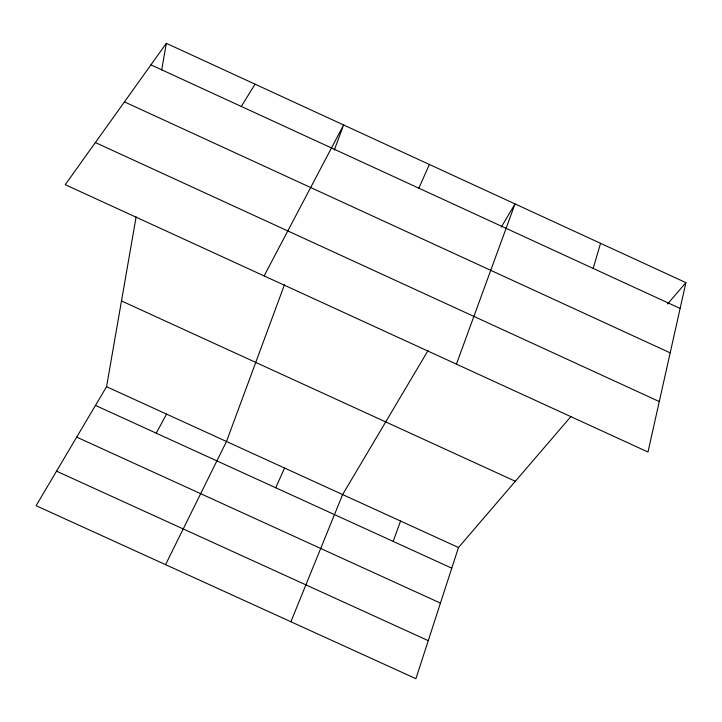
<?xml version="1.0" encoding="UTF-8"?>
<svg xmlns="http://www.w3.org/2000/svg" width="722" height="722" viewBox="0 0 722 722"><rect width="100%" height="100%" fill="white"/><g stroke="black" fill="none" stroke-linecap="round" stroke-linejoin="round"><path stroke-width="1.08" d="M571.039 416.404L458.479 547.511L415.917 678.689L36.1 505.689L106.558 386.694L136.124 216.871M161.701 69.944L166.34 43.311L685.9 282.627L647.986 452.026L65.242 184.679L166.34 43.311M593.186 268.431L600.542 243.305M456.421 364.132L515.03 203.92L501.276 227.105M393.156 541.392L400.584 521.058M284.531 284.594L226.482 441.494L165.555 564.649M334.241 150.212L343.591 124.951L264.126 275.912M290.894 621.741L342.616 494.57L428.101 350.459M418.859 188.189L429.382 164.472M275.714 487.756L284.585 468.046M156.214 433.173L166.556 414.112M241.283 106.441L255.047 84.167M667.552 303.998L685.9 282.627M106.558 386.694L458.479 547.511M95.466 405.421L451.773 568.169M76.703 437.117L440.438 603.114M56.533 471.177L428.263 640.658M95.367 142.55L659.276 401.558M121.486 300.939L515.346 481.276M150.934 64.854L680.115 308.447M124.446 101.892L670.187 352.85"/></g></svg>
